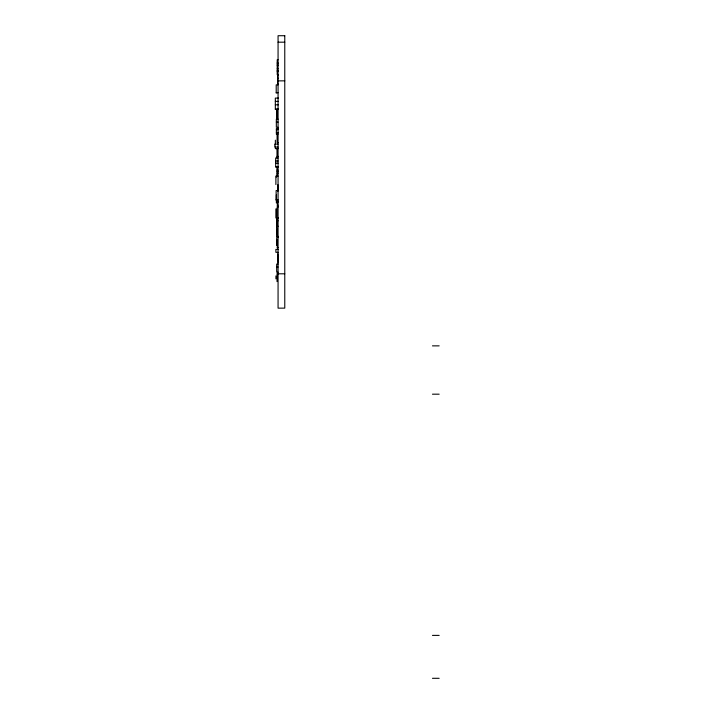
<?xml version="1.0" encoding="UTF-8"?>
<svg xmlns="http://www.w3.org/2000/svg" width="714" height="714" viewBox="0 0 714 714"><rect width="100%" height="100%" fill="white"/><g stroke="black" fill="none" stroke-linecap="round" stroke-linejoin="round"><path stroke-width="1.07" d="M278.067 42.18L284.77 42.18M278.067 59.771L277.219 59.771L277.219 74.613L278.067 74.613M277.219 62.886L278.067 62.886M277.219 64.001L278.067 64.001M277.219 65.643L278.067 65.643M277.219 68.749L278.067 68.749M277.219 70.391L278.067 70.391M277.219 71.516L278.067 71.516M277.585 75.354L278.067 75.354M277.585 78.174L278.067 78.174M277.585 80.504L278.067 80.504M277.585 80.727L278.067 80.727M277.585 80.896L284.77 80.834M277.585 81.209L278.067 81.209M278.067 83.975L277.585 83.975L277.585 75.131M278.067 84.85L276.211 84.85L276.211 93.025M276.211 92.766L278.067 92.766M278.415 98.095L275.327 98.095L275.327 109.34L278.415 109.34M275.327 101.379L278.415 101.379M275.327 104.806L278.415 104.806M275.327 109.171L278.415 109.171M278.067 119.14L276.336 119.14L276.336 127.27L278.067 127.27M276.336 122.085L278.067 122.112M278.067 128.547L276.372 128.547L276.372 134.312M276.372 129.627L278.067 129.627M276.372 132.581L278.067 132.581M277.103 133.982L278.148 133.982M278.148 142.595L277.103 142.595L277.103 133.75M278.067 144.094L274.836 144.094L274.836 147.048L278.067 147.048M278.067 148.405L276.978 148.405L277.023 158.08M278.067 148.637L275.363 148.637L275.363 146.656M276.978 156.321L278.067 156.321M278.067 157.981L275.684 157.981L275.684 166.978L278.067 167.022M275.684 160.989L278.067 160.989M275.684 163.194L278.067 163.194M275.684 166.817L278.067 166.817M277.023 170.128L278.067 170.128M277.023 171.717L278.067 171.717M277.023 173.19L278.067 173.19M278.067 176.09L277.023 176.09L276.943 166.737M278.067 190.567L276.131 190.54L276.131 200.17M276.131 199.822L278.067 199.822M278.067 201.134L277.344 201.134L277.344 206.908L278.067 206.908M277.344 202.223L278.067 202.223M277.344 205.177L278.067 205.177M277.344 206.792L278.067 206.792M278.067 217.957L275.89 217.957L275.89 208.881M278.067 218.082L276.737 218.082L276.737 226.213L278.067 226.213M276.737 220.831L278.067 220.831M276.693 236.334L278.067 236.334M278.067 236.504L276.693 236.504L276.693 227.605M278.067 237.494L276.693 237.494L276.693 245.491M277.3 247.597L278.067 247.597M278.067 249.373L275.89 249.373L275.89 252.319L278.067 252.319M278.067 262.734L277.826 253.845M278.067 264.082L276.693 264.082L276.693 272.212L278.067 272.212M276.693 267.027L278.067 267.027M278.112 273.605L277.023 273.605L277.023 281.602M278.067 273.801L284.77 273.801M432.461 345.862L439.164 345.862M432.461 394.182L439.164 394.182M432.461 635.389L439.164 635.389M432.461 678.3L439.164 678.3M277.907 184.667L277.907 191.272M277.219 108.885L277.219 117.792M277.3 228.721L277.3 234.763M277.3 239.69L277.3 247.856M276.943 207.836L276.943 216.663M276.978 218.439L276.978 227.266M276.862 109.876L276.862 118.703M276.372 194.922L276.372 203.044M276.291 175.162L276.291 177.143M275.89 176.563L275.89 184.56M275.925 275.916L275.925 278.862M275.363 140.176L275.363 144.826M284.77 35.718L278.067 35.718L278.067 308.153L284.77 308.127L284.77 35.718"/></g></svg>
